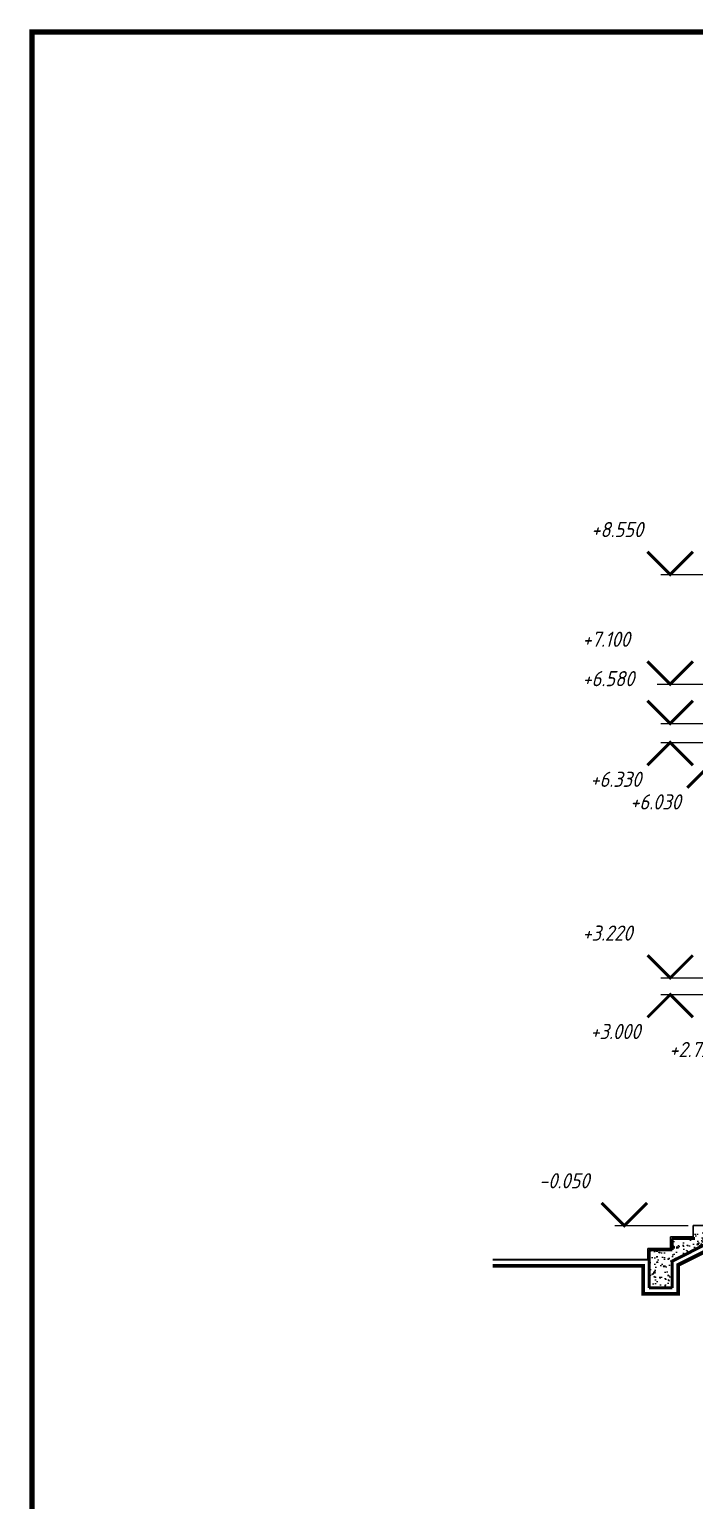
# Model space of a CAD drawing. Header units: millimetres. Extents: x 54 to 1314, y 20 to 614.
# Drawn here: x 913.7 to 1001.5, y 118 to 312.3 of the extents above; entities that cross this region are included whole.
import ezdxf

# ---------------------------------------------------------------- set-up
doc = ezdxf.new("R2010")
doc.units = ezdxf.units.MM
for name, color, linetype, lineweight in [('A_СТЕНЫ', 13, 'Continuous', 50), ('А_ВЫСОТН.ОТМЕТКИ', 161, 'Continuous', 20), ('А_КОНСТР.БЕТОН', 6, 'Continuous', 50), ('А_МОНОЛИТНЫЙ Ж.Б. ШТРИХ.', 173, 'Continuous', 5), ('А_ПЕРВЫЙ ПЛАН', 102, 'Continuous', 15), ('А_ПОЛЫ', 181, 'Continuous', 20), ('ЛИСТ', 7, 'Continuous', 18)]:
    doc.layers.add(name, color=color, linetype=linetype, lineweight=lineweight)
doc.styles.add('ROMANS', font='romans.shx', dxfattribs={"width": 0.8, "oblique": 15})

msp = doc.modelspace()

# ---------------------------------------------------------------- hatches: boundary and pattern name
at = {"layer": 'А_МОНОЛИТНЫЙ Ж.Б. ШТРИХ.', "ltscale": 100}
h = msp.add_hatch(dxfattribs=at)
h.set_pattern_fill('AR-CONC', color=256, scale=0.01)
h.set_pattern_definition([(130, (996.3574, 147.52), (-1.82185, -0.15939), [0.1905, -2.0955]), (185, (996.3574, 147.52), (0.35243, 1.91057), [0.1524, -1.6764]), (79.549, (996.2056, 147.5067), (-1.46943, 1.75117), [0.1619, -1.7809]), (133.816, (996.3574, 148.028), (-2.7108, -0.42042), [0.28575, -3.14325]), (83.364, (996.1315, 147.993), (-2.37404, 2.47426), [0.24285, -2.67135]), (188.816, (996.3574, 148.028), (-2.37405, 2.47425), [0.2286, -2.5146]), (159, (996.1034, 147.901), (-1.51615, -1.02266), [0.1905, -2.0955]), (214, (996.1034, 147.901), (-0.61802, 1.84188), [0.1524, -1.6764]), (108.549, (995.977, 147.8158), (-2.13416, 0.81923), [0.1619, -1.7809]), (142.5, (996.3574, 147.52), (-0.030886, 0.84555), [0, -1.65608, 0, -1.7018, 0, -1.68275]), (172.5, (996.3574, 147.52), (-0.668197, 1.001806), [0, -0.97028, 0, -1.61798, 0, -0.64135]), (212.5, (996.9238, 147.52), (-1.355906, -0.057287), [0, -0.635, 0, -1.9812, 0, -2.6289]), (222.5, (997.1778, 147.52), (-1.48129, 0.254265), [0, -0.8255, 0, -1.31572, 0, -1.8669])])
h.paths.add_polyline_path([(998.557, 146.12), (998.557, 149.62), (1003.557, 152.12), (1018.355, 152.12), (1018.355, 153.62), (1001.557, 153.62), (1001.557, 152.62), (998.557, 152.62), (998.557, 151.12), (995.557, 151.12), (995.557, 146.12)])

# ---------------------------------------------------------------- linework, layer by layer
at = {"layer": 'A_СТЕНЫ', "ltscale": 100, "const_width": 0.5}
msp.add_lwpolyline([(1003.746, 151.32), (999.357, 149.126), (999.357, 145.32), (994.757, 145.32), (994.757, 149.02), (974.847, 149.02)], dxfattribs=at)
at = {"layer": 'А_ВЫСОТН.ОТМЕТКИ'}
for p, q in [((997.087, 240.306), (1009.118, 240.306)), ((996.61, 225.82), (1009.118, 225.82)), ((997.085, 220.62), (1009.118, 220.62)), ((997.085, 218.12), (1009.118, 218.12)), ((997.085, 187.02), (1003.309, 187.02)), ((997.085, 184.82), (1003.309, 184.82)), ((991.018, 154.32), (1000.672, 154.32))]:
    msp.add_line(p, q, dxfattribs=at)
for points in [[(985.451, 244.35, 0, 0, 0), (998.312, 244.35, 0, 0, 0), (998.312, 240.306, 0.4, 0.4, 0), (1001.312, 243.306, 0.4, 0.4, 0), (998.312, 240.306, 0.4, 0.4, 0), (995.312, 243.306, 0.4, 0.4, 0)], [(985.45, 229.864, 0, 0, 0), (998.311, 229.864, 0, 0, 0), (998.311, 225.82, 0.4, 0.4, 0), (1001.311, 228.82, 0.4, 0.4, 0), (998.311, 225.82, 0.4, 0.4, 0), (995.311, 228.82, 0.4, 0.4, 0)], [(985.45, 224.664, 0, 0, 0), (998.311, 224.664, 0, 0, 0), (998.311, 220.62, 0.4, 0.4, 0), (1001.311, 223.62, 0.4, 0.4, 0), (998.311, 220.62, 0.4, 0.4, 0), (995.311, 223.62, 0.4, 0.4, 0)], [(985.45, 211.691, 0, 0, 0), (998.311, 211.691, 0, 0, 0), (998.311, 218.12, 0.4, 0.4, 0), (1001.311, 215.12, 0.4, 0.4, 0), (998.311, 218.12, 0.4, 0.4, 0), (995.311, 215.12, 0.4, 0.4, 0)], [(990.713, 208.711, 0, 0, 0), (1003.575, 208.711, 0, 0, 0), (1003.575, 215.14, 0.4, 0.4, 0), (1006.575, 212.14, 0.4, 0.4, 0), (1003.575, 215.14, 0.4, 0.4, 0), (1000.575, 212.14, 0.4, 0.4, 0)], [(985.45, 191.064, 0, 0, 0), (998.311, 191.064, 0, 0, 0), (998.311, 187.02, 0.4, 0.4, 0), (1001.311, 190.02, 0.4, 0.4, 0), (998.311, 187.02, 0.4, 0.4, 0), (995.311, 190.02, 0.4, 0.4, 0)], [(985.45, 178.391, 0, 0, 0), (998.311, 178.391, 0, 0, 0), (998.311, 184.82, 0.4, 0.4, 0), (1001.311, 181.82, 0.4, 0.4, 0), (998.311, 184.82, 0.4, 0.4, 0), (995.311, 181.82, 0.4, 0.4, 0)], [(996.585, 175.691, 0, 0, 0), (1009.447, 175.691, 0, 0, 0), (1009.447, 182.12, 0.4, 0.4, 0), (1012.447, 179.12, 0.4, 0.4, 0), (1009.447, 182.12, 0.4, 0.4, 0), (1006.447, 179.12, 0.4, 0.4, 0)], [(979.382, 158.364, 0, 0, 0), (992.244, 158.364, 0, 0, 0), (992.244, 154.32, 0.4, 0.4, 0), (995.244, 157.32, 0.4, 0.4, 0), (992.244, 154.32, 0.4, 0.4, 0), (989.244, 157.32, 0.4, 0.4, 0)]]:
    msp.add_lwpolyline(points, format="xyseb", dxfattribs=at)
at = {"layer": 'А_КОНСТР.БЕТОН', "color": 1, "ltscale": 5}
for p, q in [((1001.557, 152.62), (998.557, 152.62)), ((998.557, 151.12), (998.557, 152.62)), ((998.557, 149.62), (1003.557, 152.12)), ((998.557, 151.12), (995.557, 151.12)), ((995.557, 146.12), (995.557, 151.12)), ((998.557, 146.12), (998.557, 149.62)), ((998.557, 146.12), (995.557, 146.12))]:
    msp.add_line(p, q, dxfattribs=at)
at = {"layer": 'А_ПЕРВЫЙ ПЛАН', "ltscale": 100, "const_width": 0.25}
msp.add_lwpolyline([(995.557, 149.82), (974.847, 149.82)], dxfattribs=at)
at = {"layer": 'А_ПОЛЫ', "lineweight": 30, "ltscale": 100}
for p, q in [((1018.355, 154.32), (1001.357, 154.32)), ((1001.357, 152.82), (1001.357, 154.32)), ((1001.357, 152.82), (998.357, 152.82)), ((998.357, 151.32), (998.357, 152.82)), ((998.357, 151.32), (995.357, 151.32)), ((995.357, 149.82), (995.357, 151.32))]:
    msp.add_line(p, q, dxfattribs=at)
at = {"layer": 'ЛИСТ', "const_width": 0.7}
msp.add_lwpolyline([(914.025, 24.917), (1309.025, 24.917), (1309.025, 311.917), (914.025, 311.917)], close=True, dxfattribs=at)

# ---------------------------------------------------------------- texts
at = {"layer": 'А_ВЫСОТН.ОТМЕТКИ', "style": 'ROMANS', "oblique": 15, "width": 0.85}
for s, p in [('+8.550', (987.874, 245.23)), ('+7.100', (986.713, 230.744)), ('+6.580', (986.713, 225.544)), ('+6.330', (987.764, 212.252)), ('+6.030', (993.027, 209.272)), ('+3.220', (986.713, 191.944)), ('+3.000', (987.764, 178.952)), ('+2.730', (998.185, 176.571)), ('-0.050', (980.982, 159.244))]:
    msp.add_text(s, height=2, dxfattribs=at).set_placement(p)

doc.saveas('drawing.dxf')
